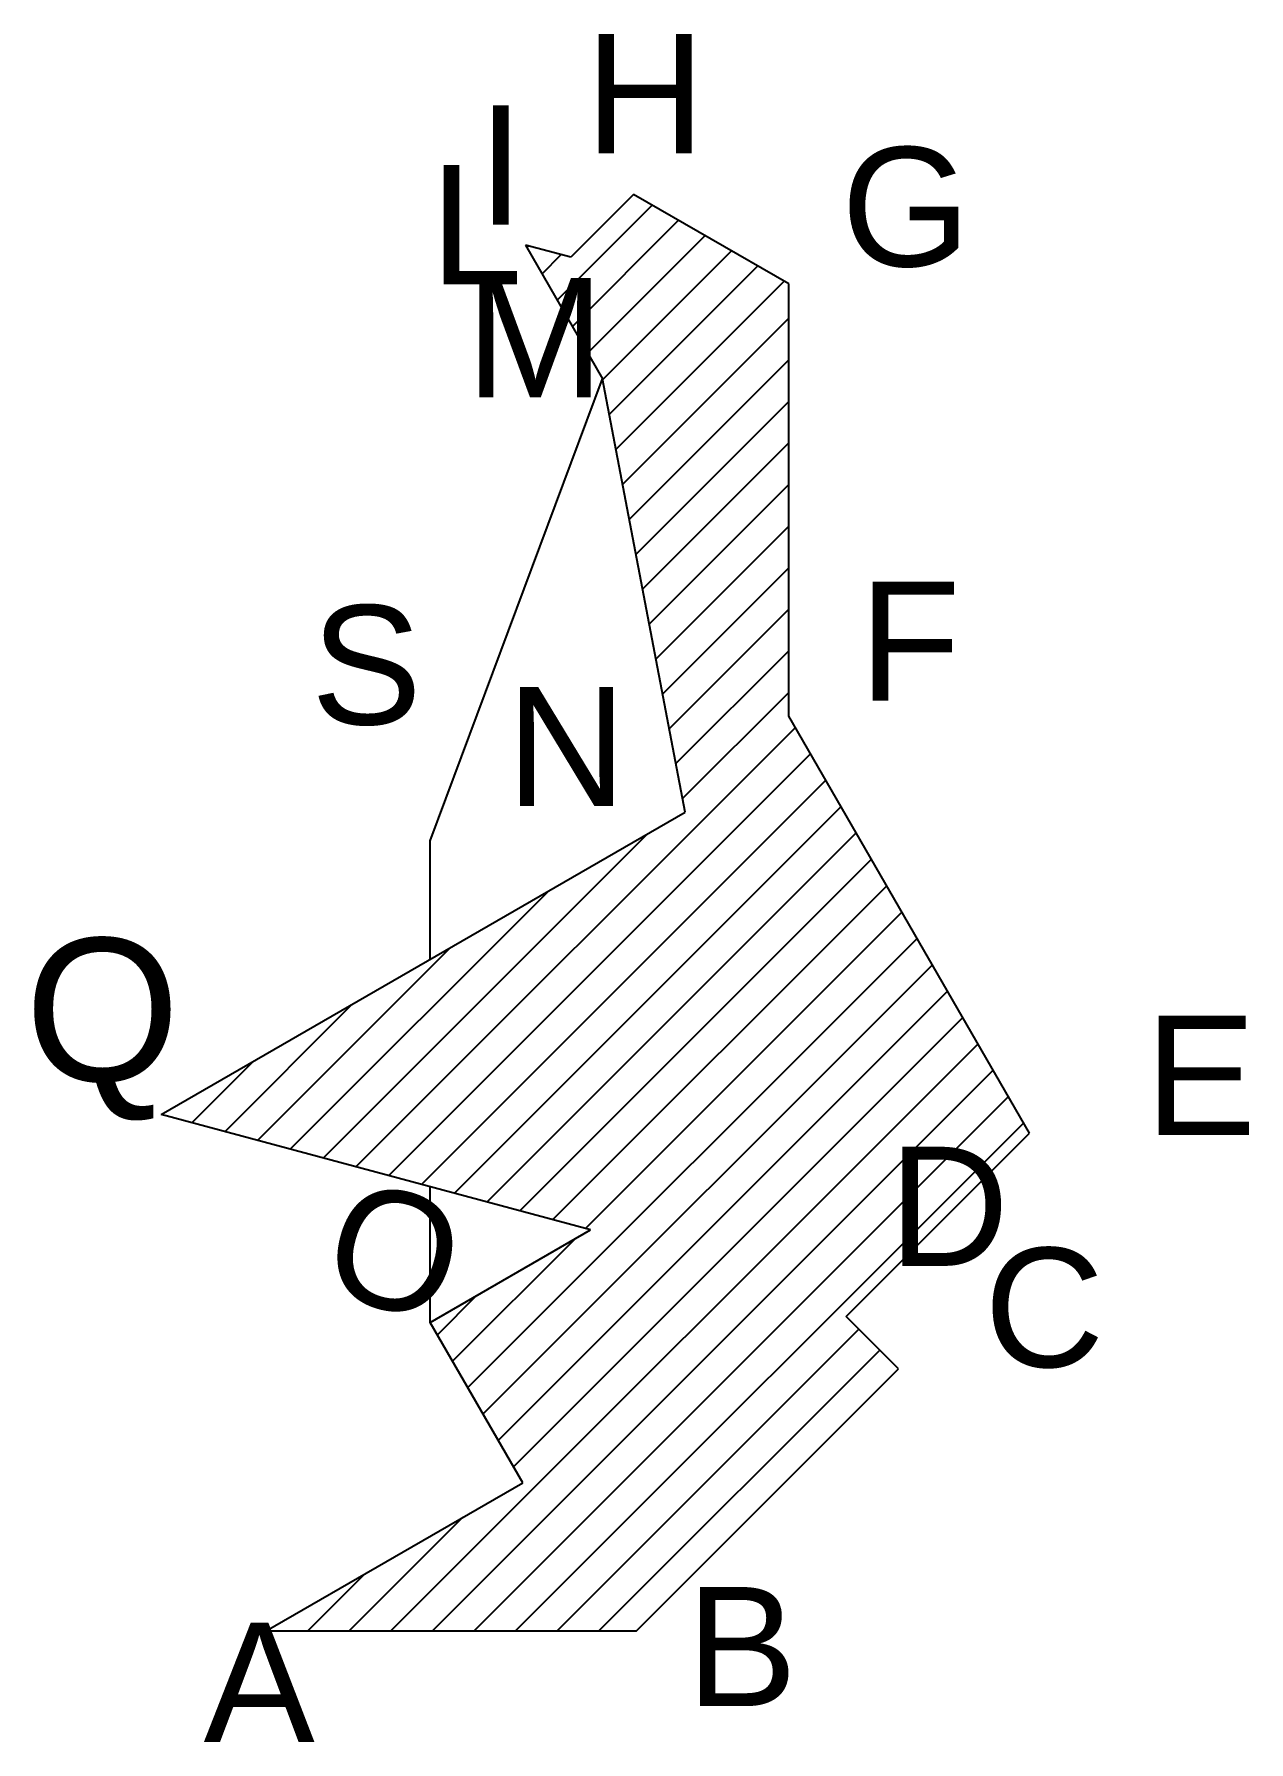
# Model space of a CAD drawing. Header units: millimetres. Extents: x -38 to 159, y -18 to 259.
import ezdxf

# ---------------------------------------------------------------- set-up
doc = ezdxf.new("R2010")
doc.units = ezdxf.units.MM
for name, color, linetype in [('Cartesiane Relative', 2, 'Continuous'), ('Lettere', 5, 'Continuous'), ('Polari 1', 6, 'Continuous')]:
    doc.layers.add(name, color=color, linetype=linetype)
doc.styles.get("Standard").update_dxf_attribs({"font": 'arial.ttf'})

msp = doc.modelspace()

# ---------------------------------------------------------------- hatches: boundary and pattern name
at = {"layer": 'Polari 1', "ltscale": 0.1}
h = msp.add_hatch(dxfattribs=at)
h.set_pattern_fill('ANSI31', color=6, scale=1.5)
h.paths.add_polyline_path([(84.64, 148.16), (84.64, 218.16), (59.52, 232.66), (49.34, 222.48), (42, 224.44), (54.5, 202.79), (67.87, 132.62), (-17, 83.62), (52.55, 64.98), (26.57, 49.98), (41.57, 24), (0, 0), (60, 0), (102.43, 42.43), (93.94, 50.91), (123.64, 80.61)])

# ---------------------------------------------------------------- linework, layer by layer
at = {"layer": 'Cartesiane Relative', "color": 6}
for p, q in [((49.34, 222.48), (42, 224.44)), ((93.94, 50.91), (123.64, 80.61)), ((26.57, 49.98), (26.57, 71.94)), ((102.43, 42.43), (93.94, 50.91)), ((0, 0), (60, 0))]:
    msp.add_line(p, q, dxfattribs=at)
at = {"layer": 'Polari 1', "color": 6}
for p, q in [((59.52, 232.66), (49.34, 222.48)), ((84.64, 218.16), (59.52, 232.66)), ((42, 224.44), (54.5, 202.79)), ((84.64, 148.16), (84.64, 218.16)), ((26.57, 127.98), (54.5, 202.79)), ((67.87, 132.62), (54.5, 202.79)), ((123.64, 80.61), (84.64, 148.16)), ((-17, 83.62), (67.87, 132.62)), ((26.57, 108.77), (26.57, 127.98)), ((52.55, 64.98), (-17, 83.62)), ((26.57, 49.98), (52.55, 64.98)), ((41.57, 24), (26.57, 49.98)), ((60, 0), (102.43, 42.43)), ((0, 0), (41.57, 24))]:
    msp.add_line(p, q, dxfattribs=at)

# ---------------------------------------------------------------- texts
at = {"layer": 'Lettere', "ltscale": 0.01}
for s, height, p in [('H', 19.3, (51.63, 239.31)), ('I', 19.3, (34.27, 227.75)), ('G', 19.3, (93.12, 221)), ('L', 19.3, (26.55, 218.11)), ('M', 19.3, (32.34, 199.8)), ('F', 19.3, (96.01, 150.66)), ('S', 19.3, (7.25, 146.81)), ('N', 19.3, (38.93, 133.58)), ('Q', 23.16, (-39.09, 89.03)), ('E', 19.3, (142.32, 80.32)), ('D', 19.3, (100.84, 59.12)), ('C', 19.3, (116.27, 42.74)), ('B', 19.3, (68.03, -12.18)), ('A', 19.3, (-10.11, -17.96))]:
    msp.add_text(s, height=height, dxfattribs=at).set_placement(p)
msp.add_text('O', height=19.1, rotation=343.9224, dxfattribs=at).set_placement((8.22, 55.27))

doc.saveas('drawing.dxf')
